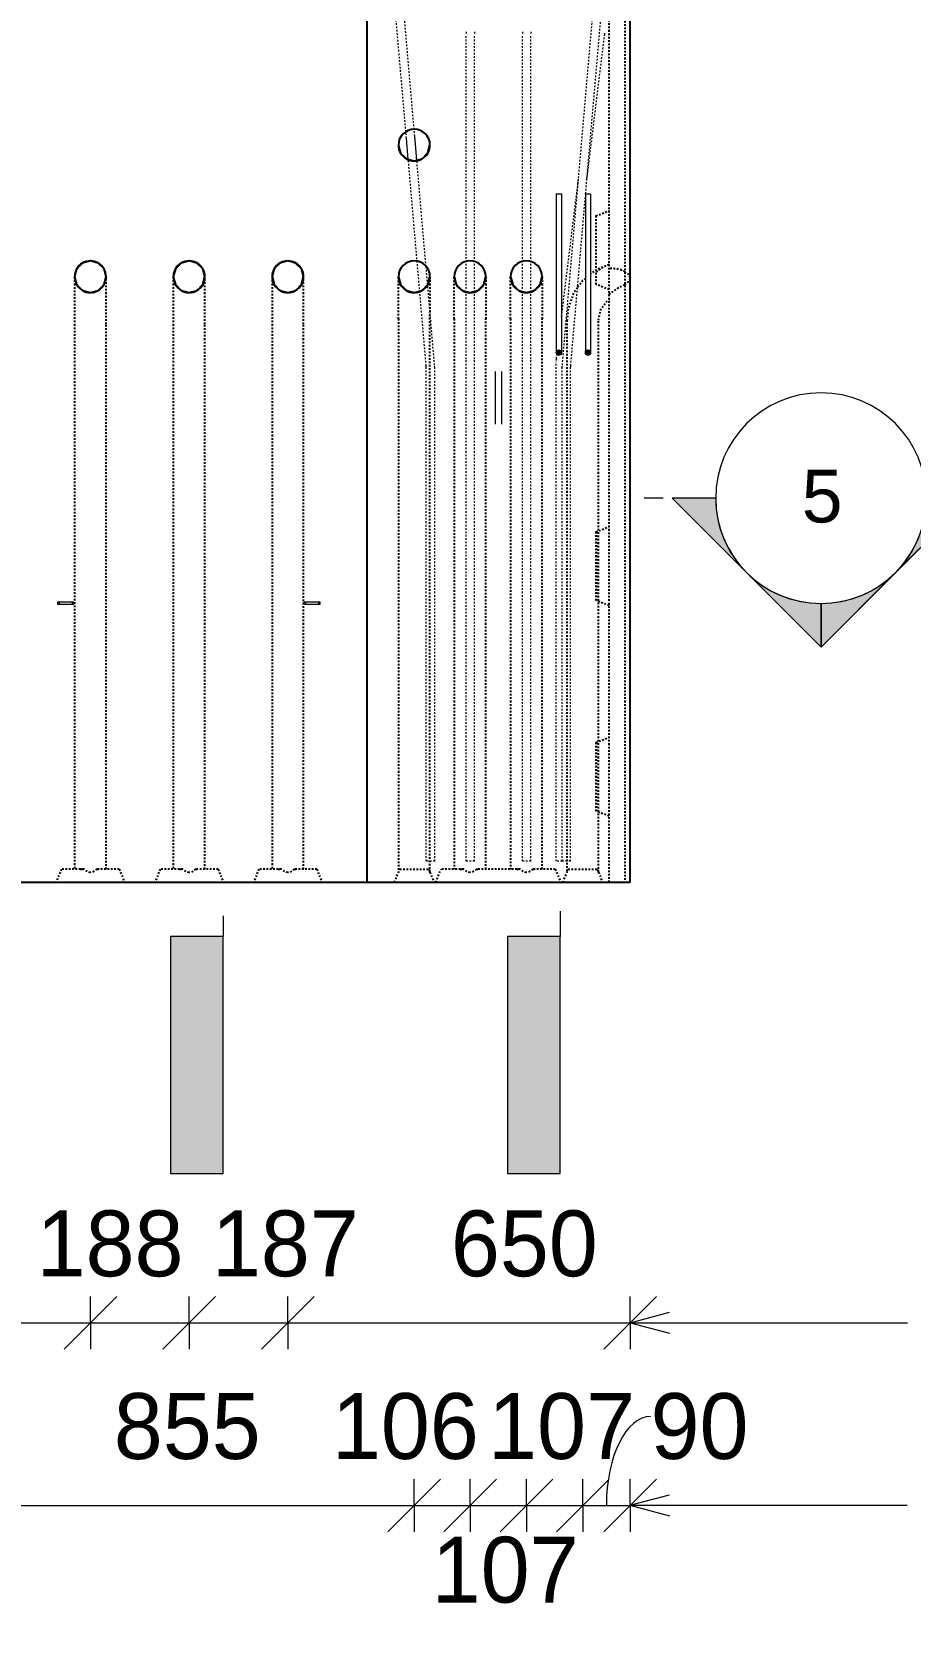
# Model space of a CAD drawing. Header units: millimetres. Extents: x -10946 to 4944, y -2802 to 10650.
# Drawn here: x -6125 to -4457, y -2802 to 220 of the extents above; entities that cross this region are included whole.
import ezdxf

# ---------------------------------------------------------------- set-up
doc = ezdxf.new("R2010")
doc.units = ezdxf.units.MM
doc.linetypes.add('Dash', pattern=[6.36, 3.18, -3.18])
for name, color, linetype, lineweight in [('A-ANNO-DIMS', 211, 'Continuous', 9), ('A-ANNO-DIMS-50', 211, 'Continuous', 9), ('A-GENM', 13, 'Continuous', 18), ('A-WALL', 113, 'Continuous', 25), ('A-WALL-HDLN', 110, 'Dash', 25), ('G-ANNO-SYMB', 111, 'Continuous', 9), ('G-ANNO-TEXT', 231, 'Continuous', 9), ('S-RBAR', 171, 'Continuous', 18)]:
    doc.layers.add(name, color=color, linetype=linetype, lineweight=lineweight)
doc.styles.add('Arial', font='arial.ttf', dxfattribs={"height": 100})
doc.styles.add('Nirmala UI Semilight', font='NirmalaS.ttf', dxfattribs={"height": 125})
doc.dimstyles.new('Arrow_Filled_-_2_5_NI_UI', dxfattribs={"dimscale": 304.8, "dimtxt": 130.920493, "dimasz": 0.328084, "dimexe": 0.164042, "dimexo": 0.0625, "dimgap": 0.164042, "dimtad": 1, "dimdec": 0, "dimzin": 0, "dimdsep": 46, "dimtxsty": 'Nirmala UI Semilight', "dimblk1": 'OBLIQUE', "dimblk2": 'OBLIQUE', "dimsah": 1, "dimcen": 0.09, "dimazin": 0, "dimtfac": 1, "dimtdec": 4, "dimtix": 1, "dimtmove": 0, "dimatfit": 3, "dimfxl": 0.164042, "dimfxlon": 1, "dimtvp": 1, "dimtolj": 1, "dimtzin": 0, "dimarcsym": 2})
doc.dimstyles.new('Arrow_Filled_-_2_5_NI_UI_1', dxfattribs={"dimscale": 304.8, "dimtxt": 130.920493, "dimasz": 0.328084, "dimexe": 0.164042, "dimexo": 0.0625, "dimgap": 0.164042, "dimtad": 1, "dimdec": 0, "dimzin": 0, "dimdsep": 46, "dimtxsty": 'Nirmala UI Semilight', "dimblk1": 'OBLIQUE', "dimblk2": 'OBLIQUE', "dimsah": 1, "dimcen": 0.09, "dimazin": 0, "dimtfac": 1, "dimtdec": 4, "dimtix": 1, "dimtmove": 2, "dimatfit": 3, "dimfxl": 0.164042, "dimfxlon": 1, "dimtvp": 1, "dimtolj": 1, "dimtzin": 0, "dimarcsym": 2})
doc.dimstyles.new('Arrow_Filled_-_2_5_NI_UI_2', dxfattribs={"dimscale": 304.8, "dimtxt": 130.920493, "dimasz": 0.328084, "dimexe": 0.164042, "dimexo": 0.0625, "dimgap": 0.164042, "dimtad": 1, "dimdec": 0, "dimzin": 0, "dimdsep": 46, "dimtxsty": 'Nirmala UI Semilight', "dimblk1": 'OBLIQUE', "dimblk2": 'OBLIQUE', "dimsah": 1, "dimcen": 0.09, "dimazin": 0, "dimtfac": 1, "dimtdec": 4, "dimtix": 1, "dimtmove": 1, "dimatfit": 3, "dimfxl": 0.164042, "dimfxlon": 1, "dimtvp": 1, "dimtolj": 1, "dimtzin": 0, "dimarcsym": 2})

# ---------------------------------------------------------------- blocks, each defined once
blk = doc.blocks.new('RR spread anchor face based - RR-SA-0_7-110-2888042-Elevation Front')
at = {"layer": 'A-GENM'}
for p, q in [((-6075.8, -862.5), (-6073.3, -862.5)), ((-6075.8, -867.5), (-6075.8, -862.5)), ((-6073.3, -867.5), (-6075.8, -867.5)), ((-6073.3, -862.5), (-6048.3, -862.5)), ((-6073.3, -862.5), (-6073.3, -867.5)), ((-6048.3, -867.5), (-6073.3, -867.5)), ((-6048.3, -862.5), (-6045.8, -862.5)), ((-6048.3, -862.5), (-6048.3, -867.5)), ((-6045.8, -867.5), (-6048.3, -867.5)), ((-6045.8, -862.5), (-6045.8, -867.5))]:
    blk.add_line(p, q, dxfattribs=at)
blk = doc.blocks.new('12_7Ø_ Lifting Insert_COLUMN - 12_9Ø Lifting insert-V2-Elevation Front')
at = {"layer": 'A-GENM', "flags": 128}
for points in [[(-5245.2, 2547), (-5245.2, 2542.9), (-5245.2, 2531.4), (-5245.2, 2514.2), (-5245.2, 2494.2), (-5245.2, 2474.7), (-5245.2, 2458.8), (-5245.2, 2449.2), (-5245.2, 2447)], [(-5232.5, 2447), (-5232.5, 2451.1), (-5232.5, 2462.6), (-5232.5, 2479.8), (-5232.5, 2499.8), (-5232.5, 2519.3), (-5232.5, 2535.2), (-5232.5, 2544.8), (-5232.5, 2547)]]:
    blk.add_lwpolyline(points, dxfattribs=at)
blk = doc.blocks.new('Detail View - M_Section Tail - Filled Horizontal-14034-Elevation Front')
at = {"layer": 'G-ANNO-SYMB'}
blk.add_hatch(color=256, dxfattribs=at).paths.add_polyline_path([(-6571, 3634.6), (-6571, 3734.6), (-7021, 3734.6), (-7021, 3634.6)])
for p, q in [((-7021, 3634.6), (-7021, 3734.6)), ((-7021, 3734.6), (-6571, 3734.6)), ((-6571, 3734.6), (-6571, 3634.6)), ((-6571, 3634.6), (-7021, 3634.6))]:
    blk.add_line(p, q, dxfattribs=at)
blk = doc.blocks.new('DIMBLOCK80-Elevation Front')
at = {"layer": 'A-ANNO-DIMS-50'}
for p, q in [((-6463.8, -2231.3), (-6413.8, -2181.3)), ((-6463.8, -2231.3), (-6463.8, -2181.3)), ((-6013.8, -2231.3), (-5963.8, -2181.3)), ((-6013.8, -2231.3), (-6013.8, -2181.3)), ((-6463.8, -2231.3), (-6513.8, -2281.3)), ((-6463.8, -2231.3), (-6013.8, -2231.3)), ((-6463.8, -2231.3), (-6463.8, -2281.3)), ((-6013.8, -2231.3), (-6063.8, -2281.3)), ((-6013.8, -2231.3), (-6013.8, -2281.3))]:
    blk.add_line(p, q, dxfattribs=at)
at = {"layer": 'A-ANNO-DIMS-50', "color": 0, "insert": (-6494.3, -2018.2), "char_height": 125, "width": 345.63, "attachment_point": 1, "line_spacing_factor": 1.142579, "style": 'Nirmala UI Semilight'}
blk.add_mtext('450', dxfattribs=at)
blk = doc.blocks.new('_Oblique')
at = {"color": 0, "linetype": 'ByBlock', "lineweight": -2}
blk.add_line((-0.5, -0.5), (0.5, 0.5), dxfattribs=at)
blk = doc.blocks.new('DIMBLOCK81-Elevation Front')
at = {"layer": 'A-ANNO-DIMS-50'}
for p, q in [((-6013.8, -2231.3), (-5963.8, -2181.3)), ((-6013.8, -2231.3), (-6013.8, -2181.3)), ((-5826.2, -2231.3), (-5776.2, -2181.3)), ((-5826.2, -2231.3), (-5826.2, -2181.3)), ((-6013.8, -2231.3), (-6063.8, -2281.3)), ((-6013.8, -2231.3), (-5826.2, -2231.3)), ((-6013.8, -2231.3), (-6013.8, -2281.3)), ((-5826.2, -2231.3), (-5876.2, -2281.3)), ((-5826.2, -2231.3), (-5826.2, -2281.3))]:
    blk.add_line(p, q, dxfattribs=at)
at = {"layer": 'A-ANNO-DIMS-50', "color": 0, "insert": (-6115.8, -2018.2), "char_height": 125, "width": 308.496, "attachment_point": 1, "line_spacing_factor": 1.142579, "style": 'Nirmala UI Semilight'}
blk.add_mtext('188', dxfattribs=at)
blk = doc.blocks.new('DIMBLOCK82-Elevation Front')
at = {"layer": 'A-ANNO-DIMS-50'}
for p, q in [((-5826.2, -2231.3), (-5776.2, -2181.3)), ((-5826.2, -2231.3), (-5826.2, -2181.3)), ((-5638.8, -2231.3), (-5588.8, -2181.3)), ((-5638.8, -2231.3), (-5638.8, -2181.3)), ((-5826.2, -2231.3), (-5876.2, -2281.3)), ((-5826.2, -2231.3), (-5638.8, -2231.3)), ((-5826.2, -2231.3), (-5826.2, -2281.3)), ((-5638.8, -2231.3), (-5688.8, -2281.3)), ((-5638.8, -2231.3), (-5638.8, -2281.3))]:
    blk.add_line(p, q, dxfattribs=at)
at = {"layer": 'A-ANNO-DIMS-50', "color": 0, "insert": (-5783, -2018.2), "char_height": 125, "width": 302.783, "attachment_point": 1, "line_spacing_factor": 1.142579, "style": 'Nirmala UI Semilight'}
blk.add_mtext('187', dxfattribs=at)
blk = doc.blocks.new('DIMBLOCK83-Elevation Front')
at = {"layer": 'A-ANNO-DIMS-50'}
for p, q in [((-5638.8, -2231.3), (-5588.8, -2181.3)), ((-5638.8, -2231.3), (-5638.8, -2181.3)), ((-4988.8, -2231.3), (-4938.8, -2181.3)), ((-4988.8, -2231.3), (-4988.8, -2181.3)), ((-5638.8, -2231.3), (-5688.8, -2281.3)), ((-5638.8, -2231.3), (-4988.8, -2231.3)), ((-5638.8, -2231.3), (-5638.8, -2281.3)), ((-4988.8, -2231.3), (-5038.8, -2281.3)), ((-4988.8, -2231.3), (-4988.8, -2281.3))]:
    blk.add_line(p, q, dxfattribs=at)
at = {"layer": 'A-ANNO-DIMS-50', "color": 0, "insert": (-5329.1, -2018.2), "char_height": 125, "width": 342.774, "attachment_point": 1, "line_spacing_factor": 1.142579, "style": 'Nirmala UI Semilight'}
blk.add_mtext('650', dxfattribs=at)
blk = doc.blocks.new('DIMBLOCK86-Elevation Front')
at = {"layer": 'A-ANNO-DIMS-50'}
for p, q in [((-6253.9, -2578.2), (-6203.9, -2528.2)), ((-6253.9, -2578.2), (-6253.9, -2528.2)), ((-5398.8, -2578.2), (-5348.8, -2528.2)), ((-5398.8, -2578.2), (-5398.8, -2528.2)), ((-6253.9, -2578.2), (-6303.9, -2628.2)), ((-6253.9, -2578.2), (-5398.8, -2578.2)), ((-6253.9, -2578.2), (-6253.9, -2628.2)), ((-5398.8, -2578.2), (-5448.8, -2628.2)), ((-5398.8, -2578.2), (-5398.8, -2628.2))]:
    blk.add_line(p, q, dxfattribs=at)
at = {"layer": 'A-ANNO-DIMS-50', "color": 0, "insert": (-5969.2, -2365.1), "char_height": 125, "width": 342.774, "attachment_point": 1, "line_spacing_factor": 1.142579, "style": 'Nirmala UI Semilight'}
blk.add_mtext('855', dxfattribs=at)
blk = doc.blocks.new('DIMBLOCK87-Elevation Front')
at = {"layer": 'A-ANNO-DIMS-50'}
for p, q in [((-5398.8, -2578.2), (-5348.8, -2528.2)), ((-5398.8, -2578.2), (-5398.8, -2528.2)), ((-5292.8, -2578.2), (-5242.8, -2528.2)), ((-5292.8, -2578.2), (-5292.8, -2528.2)), ((-5398.8, -2578.2), (-5448.8, -2628.2)), ((-5398.8, -2578.2), (-5292.8, -2578.2)), ((-5398.8, -2578.2), (-5398.8, -2628.2)), ((-5292.8, -2578.2), (-5342.8, -2628.2)), ((-5292.8, -2578.2), (-5292.8, -2628.2))]:
    blk.add_line(p, q, dxfattribs=at)
at = {"layer": 'A-ANNO-DIMS-50', "color": 0, "insert": (-5555.1, -2365.1), "char_height": 125, "width": 308.496, "attachment_point": 1, "line_spacing_factor": 1.142579, "style": 'Nirmala UI Semilight'}
blk.add_mtext('106', dxfattribs=at)
blk = doc.blocks.new('DIMBLOCK88-Elevation Front')
at = {"layer": 'A-ANNO-DIMS-50'}
for p, q in [((-5292.8, -2578.2), (-5242.8, -2528.2)), ((-5292.8, -2578.2), (-5292.8, -2528.2)), ((-5185.8, -2578.2), (-5135.8, -2528.2)), ((-5185.8, -2578.2), (-5185.8, -2528.2)), ((-5292.8, -2578.2), (-5342.8, -2628.2)), ((-5292.8, -2578.2), (-5185.8, -2578.2)), ((-5292.8, -2578.2), (-5292.8, -2628.2)), ((-5185.8, -2578.2), (-5235.8, -2628.2)), ((-5185.8, -2578.2), (-5185.8, -2628.2))]:
    blk.add_line(p, q, dxfattribs=at)
at = {"layer": 'A-ANNO-DIMS-50', "color": 0, "insert": (-5365.5, -2637.9), "char_height": 125, "width": 302.783, "attachment_point": 1, "line_spacing_factor": 1.142579, "style": 'Nirmala UI Semilight'}
blk.add_mtext('107', dxfattribs=at)
blk = doc.blocks.new('DIMBLOCK89-Elevation Front')
at = {"layer": 'A-ANNO-DIMS-50'}
for p, q in [((-5185.8, -2578.2), (-5135.8, -2528.2)), ((-5185.8, -2578.2), (-5185.8, -2528.2)), ((-5078.8, -2578.2), (-5028.8, -2528.2)), ((-5078.8, -2578.2), (-5078.8, -2528.2)), ((-5185.8, -2578.2), (-5235.8, -2628.2)), ((-5185.8, -2578.2), (-5078.8, -2578.2)), ((-5185.8, -2578.2), (-5185.8, -2628.2)), ((-5078.8, -2578.2), (-5128.8, -2628.2)), ((-5078.8, -2578.2), (-5078.8, -2628.2))]:
    blk.add_line(p, q, dxfattribs=at)
at = {"layer": 'A-ANNO-DIMS-50', "color": 0, "insert": (-5258.5, -2365.1), "char_height": 125, "width": 302.783, "attachment_point": 1, "line_spacing_factor": 1.142579, "style": 'Nirmala UI Semilight'}
blk.add_mtext('107', dxfattribs=at)
blk = doc.blocks.new('DIMBLOCK90-Elevation Front')
at = {"layer": 'A-ANNO-DIMS-50'}
for p, q in [((-5078.8, -2578.2), (-5028.8, -2528.2)), ((-5078.8, -2578.2), (-5078.8, -2528.2)), ((-4988.8, -2578.2), (-4938.8, -2528.2)), ((-4988.8, -2578.2), (-4988.8, -2528.2)), ((-5078.8, -2578.2), (-5128.8, -2628.2)), ((-5078.8, -2578.2), (-4988.8, -2578.2)), ((-5078.8, -2578.2), (-5078.8, -2628.2)), ((-4988.8, -2578.2), (-5038.8, -2628.2)), ((-4988.8, -2578.2), (-4988.8, -2628.2))]:
    blk.add_line(p, q, dxfattribs=at)
blk.add_ellipse((-4949.9, -2578.2), major_axis=(0, 169), ratio=0.496605, start_param=0, end_param=1.570796, dxfattribs=at)
at = {"layer": 'A-ANNO-DIMS-50', "color": 0, "insert": (-4949.9, -2365.1), "char_height": 125, "width": 228.516, "attachment_point": 1, "line_spacing_factor": 1.142579, "style": 'Nirmala UI Semilight'}
blk.add_mtext('90', dxfattribs=at)
blk = doc.blocks.new('Detail View - M_Section Head - Filled SHOP DWG-1002450-Elevation Front')
at = {"layer": 'G-ANNO-SYMB'}
h = blk.add_hatch(color=256, dxfattribs=at)
edge = h.paths.add_edge_path()
edge.add_line((-4909.1, 3734.6), (-4826.3, 3734.6))
edge.add_arc((-4626.3, 3734.6), 200, 180, 225)
edge.add_line((-4767.7, 3593.2), (-4909.1, 3734.6))
h = blk.add_hatch(color=256, dxfattribs=at)
edge = h.paths.add_edge_path()
edge.add_line((-4343.4, 3734.6), (-4484.9, 3593.2))
edge.add_arc((-4626.3, 3734.6), 200, 315, 360)
edge.add_line((-4426.3, 3734.6), (-4343.4, 3734.6))
h = blk.add_hatch(color=256, dxfattribs=at)
edge = h.paths.add_edge_path()
edge.add_line((-4626.3, 3451.8), (-4767.7, 3593.2))
edge.add_arc((-4626.3, 3734.6), 200, 225, 270)
edge.add_line((-4626.3, 3534.6), (-4626.3, 3451.8))
h = blk.add_hatch(color=256, dxfattribs=at)
edge = h.paths.add_edge_path()
edge.add_line((-4626.3, 3451.8), (-4626.3, 3534.6))
edge.add_arc((-4626.3, 3734.6), 200, 270, 315)
edge.add_line((-4484.9, 3593.2), (-4626.3, 3451.8))
for p, q in [((-4626.3, 3451.8), (-4909.1, 3734.6)), ((-4826.3, 3734.6), (-4909.1, 3734.6)), ((-4909.1, 3734.6), (-4767.7, 3593.2)), ((-4826.3, 3734.6), (-4909.1, 3734.6)), ((-4626.3, 3451.8), (-4343.4, 3734.6)), ((-4484.9, 3593.2), (-4343.4, 3734.6)), ((-4426.3, 3734.6), (-4343.4, 3734.6)), ((-4343.4, 3734.6), (-4426.3, 3734.6)), ((-4767.7, 3593.2), (-4626.3, 3451.8)), ((-4626.3, 3451.8), (-4484.9, 3593.2)), ((-4626.3, 3534.6), (-4626.3, 3451.8)), ((-4626.3, 3451.8), (-4626.3, 3534.6))]:
    blk.add_line(p, q, dxfattribs=at)
for start, end in [(360, 180), (180, 360), (180, 225), (315, 0), (225, 270), (270, 315)]:
    blk.add_arc((-4626.3, 3734.6), 200, start, end, dxfattribs=at)

msp = doc.modelspace()

# ---------------------------------------------------------------- hatches: boundary and pattern name
at = {"layer": 'S-RBAR'}
h = msp.add_hatch(color=256, dxfattribs=at)
edge = h.paths.add_edge_path()
edge.add_arc((-5124, -388.8), 5, 0, 360)
for points in [[(-5124, -393.8), (-5119, -388.8), (-5124, -383.8), (-5129, -388.8)], [(-5068.8, -393.8), (-5063.8, -388.8), (-5068.8, -383.8), (-5073.8, -388.8)]]:
    msp.add_hatch(color=256, dxfattribs=at).paths.add_polyline_path(points)
h = msp.add_hatch(color=256, dxfattribs=at)
edge = h.paths.add_edge_path()
edge.add_arc((-5068.8, -388.8), 5, 0, 360)

# ---------------------------------------------------------------- linework, layer by layer
at = {"layer": 'A-WALL'}
for p, q in [((-4988.8, -1395), (-4988.8, 3660)), ((-5488.8, 3040), (-5488.8, -1395)), ((-6463.8, -1395), (-4988.8, -1395))]:
    msp.add_line(p, q, dxfattribs=at)
at = {"layer": 'A-WALL', "flags": 128}
for points in [[(-5428.8, 5), (-5424.8, -10), (-5413.7, -21), (-5398.8, -25)], [(-5398.8, -25), (-5383.8, -21), (-5372.8, -9.9), (-5368.8, 5)], [(-6013.8, -215), (-6028.8, -219), (-6039.8, -230.1), (-6043.8, -245)], [(-5983.8, -245), (-5987.8, -230), (-5998.9, -219), (-6013.8, -215)], [(-5826.2, -215), (-5841.3, -219), (-5852.3, -230.1), (-5856.2, -245)], [(-5796.2, -245), (-5800.3, -230), (-5811.3, -219), (-5826.2, -215)], [(-5638.8, -215), (-5653.8, -219), (-5664.8, -230.1), (-5668.8, -245)], [(-5608.8, -245), (-5612.8, -230), (-5623.9, -219), (-5638.8, -215)], [(-6043.8, -245), (-6039.8, -260), (-6028.7, -271), (-6013.8, -275)], [(-6013.8, -275), (-5998.8, -271), (-5987.8, -259.9), (-5983.8, -245)], [(-5983.8, -250.1), (-5983.8, -245.1), (-5983.8, -245)], [(-5856.2, -245), (-5852.2, -260), (-5841.2, -271), (-5826.2, -275)], [(-5826.2, -275), (-5811.2, -271), (-5800.2, -259.9), (-5796.2, -245)], [(-5796.2, -250.1), (-5796.2, -245.1), (-5796.2, -245)], [(-5668.8, -245), (-5664.8, -260), (-5653.7, -271), (-5638.8, -275)], [(-5638.8, -275), (-5623.8, -271), (-5612.8, -259.9), (-5608.8, -245)], [(-5608.8, -250.1), (-5608.8, -245.1), (-5608.8, -245)], [(-5428.8, -245), (-5424.8, -260), (-5413.7, -271), (-5398.8, -275)], [(-5398.8, -275), (-5383.8, -271), (-5372.8, -259.9), (-5368.8, -245)], [(-5322.8, -245), (-5318.8, -260), (-5307.7, -271), (-5292.8, -275)], [(-5292.8, -275), (-5277.8, -271), (-5266.8, -259.9), (-5262.8, -245)], [(-5215.8, -245), (-5211.8, -260), (-5200.7, -271), (-5185.8, -275)], [(-5185.8, -275), (-5170.8, -271), (-5159.8, -259.9), (-5155.8, -245)]]:
    msp.add_lwpolyline(points, dxfattribs=at)
at = {"layer": 'A-WALL'}
for centre, start, end in [((-5398.8, 5), 90, 180), ((-5398.8, 5), 0, 90), ((-5398.8, 5), 180.31, 209.839), ((-5398.8, 5), 330.6054, 359.6881), ((-5398.8, 5), 210.7762, 239.6611), ((-5398.8, 5), 241.0148, 269.2703), ((-5398.8, 5), 270.7186, 299.4263), ((-5398.8, 5), 300.7746, 329.6627), ((-6013.8, -245), 150.6728, 179.6194), ((-6013.8, -245), 120.8303, 149.6053), ((-6013.8, -245), 90.7225, 119.4223), ((-6013.8, -245), 61.0187, 89.2664), ((-6013.8, -245), 30.8311, 59.6045), ((-6013.8, -245), 0.3778, 29.7706), ((-5826.2, -245), 150.6728, 179.6194), ((-5826.2, -245), 120.8303, 149.6053), ((-5826.2, -245), 90.7225, 119.4223), ((-5826.2, -245), 61.0187, 89.2664), ((-5826.2, -245), 30.8311, 59.6045), ((-5826.2, -245), 0.3778, 29.7706), ((-5638.8, -245), 150.6728, 179.6194), ((-5638.8, -245), 120.8303, 149.6053), ((-5638.8, -245), 90.7225, 119.4223), ((-5638.8, -245), 61.0187, 89.2664), ((-5638.8, -245), 30.8311, 59.6045), ((-5638.8, -245), 0.3778, 29.7706), ((-5398.8, -245), 90, 180), ((-5398.8, -245), 0, 90), ((-5292.8, -245), 90, 180), ((-5292.8, -245), 0, 90), ((-5185.8, -245), 90, 180), ((-5185.8, -245), 0, 90), ((-6013.8, -245), 180.4246, 209.7233), ((-6013.8, -245), 210.813, 239.6231), ((-6013.8, -245), 241.0171, 269.268), ((-6013.8, -245), 270.7209, 299.4239), ((-6013.8, -245), 300.812, 329.6241), ((-6013.8, -245), 330.719, 359.5722), ((-5826.2, -245), 180.4246, 209.7233), ((-5826.2, -245), 210.813, 239.6231), ((-5826.2, -245), 241.0171, 269.268), ((-5826.2, -245), 270.7209, 299.4239), ((-5826.2, -245), 300.812, 329.6241), ((-5826.2, -245), 330.719, 359.5722), ((-5638.8, -245), 180.4246, 209.7233), ((-5638.8, -245), 210.813, 239.6231), ((-5638.8, -245), 241.0171, 269.268), ((-5638.8, -245), 270.7209, 299.4239), ((-5638.8, -245), 300.812, 329.6241), ((-5638.8, -245), 330.719, 359.5722), ((-5398.8, -245), 180.4445, 209.7032), ((-5398.8, -245), 210.8168, 239.6192), ((-5398.8, -245), 241.0173, 269.2678), ((-5398.8, -245), 270.7211, 299.4237), ((-5398.8, -245), 300.8159, 329.6202), ((-5398.8, -245), 330.7388, 359.552), ((-5292.8, -245), 180.4445, 209.7032), ((-5292.8, -245), 210.8168, 239.6192), ((-5292.8, -245), 241.0173, 269.2678), ((-5292.8, -245), 270.7211, 299.4237), ((-5292.8, -245), 300.8159, 329.6202), ((-5292.8, -245), 330.7388, 359.552), ((-5185.8, -245), 180.4445, 209.7032), ((-5185.8, -245), 210.8168, 239.6192), ((-5185.8, -245), 241.0173, 269.2678), ((-5185.8, -245), 270.7211, 299.4237), ((-5185.8, -245), 300.8159, 329.6202), ((-5185.8, -245), 330.7388, 359.552)]:
    msp.add_arc(centre, 30, start, end, dxfattribs=at)
at = {"layer": 'A-WALL-HDLN'}
for p, q in [((-4998.8, 3650), (-4998.8, -1395)), ((-5028.8, -1395), (-5028.8, 3040)), ((-5053.6, -129.5), (-5028.8, -119.6)), ((-5053.6, -129.5), (-5053.6, -259.5)), ((-5028.8, -269.4), (-5053.6, -259.5)), ((-5428.8, -325), (-5428.8, -1376.4)), ((-5368.8, -1375.8), (-5368.8, -312.8)), ((-5322.8, -325), (-5322.8, -1370)), ((-5262.8, -1370), (-5262.8, -325)), ((-5215.8, -325), (-5215.8, -1370)), ((-5155.8, -1370), (-5155.8, -325)), ((-5108.8, -327.5), (-5108.8, -1376.4)), ((-5048.8, -1375.8), (-5048.8, -327.5)), ((-6043.8, -335), (-6043.8, -1370)), ((-5983.8, -1370), (-5983.8, -335)), ((-5856.2, -335), (-5856.2, -1370)), ((-5796.2, -1370), (-5796.2, -335)), ((-5668.8, -335), (-5668.8, -1370)), ((-5608.8, -1370), (-5608.8, -335)), ((-5053.6, -729.5), (-5028.8, -719.6)), ((-5053.6, -729.5), (-5053.6, -859.5)), ((-5052.6, -859.9), (-5052.6, -729.1)), ((-5028.8, -869.4), (-5053.6, -859.5)), ((-5053.6, -1129.5), (-5028.8, -1119.6)), ((-5053.6, -1129.5), (-5053.6, -1259.5)), ((-5052.6, -1259.9), (-5052.6, -1129.1)), ((-5028.8, -1269.4), (-5053.6, -1259.5)), ((-6068.8, -1370), (-6078.8, -1395)), ((-6025.8, -1370), (-6068.8, -1370)), ((-6032.4, -1370), (-6025.8, -1370)), ((-6001.8, -1370), (-5995.2, -1370)), ((-5958.8, -1370), (-6001.8, -1370)), ((-5958.8, -1370), (-5948.8, -1395)), ((-5881.2, -1370), (-5891.2, -1395)), ((-5838.2, -1370), (-5881.2, -1370)), ((-5844.8, -1370), (-5838.2, -1370)), ((-5814.3, -1370), (-5807.6, -1370)), ((-5771.2, -1370), (-5814.3, -1370)), ((-5771.2, -1370), (-5761.2, -1395)), ((-5693.8, -1370), (-5703.8, -1395)), ((-5650.8, -1370), (-5693.8, -1370)), ((-5657.4, -1370), (-5650.8, -1370)), ((-5626.8, -1370), (-5620.2, -1370)), ((-5583.8, -1370), (-5626.8, -1370)), ((-5583.8, -1370), (-5573.8, -1395)), ((-5436.2, -1395), (-5426.2, -1370)), ((-5426.2, -1370), (-5371.2, -1370)), ((-5371.2, -1370), (-5361.2, -1395)), ((-5357.8, -1395), (-5347.8, -1370)), ((-5304.8, -1370), (-5347.8, -1370)), ((-5311.4, -1370), (-5304.8, -1370)), ((-5280.8, -1370), (-5274.2, -1370)), ((-5197.8, -1370), (-5280.8, -1370)), ((-5204.4, -1370), (-5197.8, -1370)), ((-5173.8, -1370), (-5167.2, -1370)), ((-5130.8, -1370), (-5173.8, -1370)), ((-5130.8, -1370), (-5120.8, -1395)), ((-5116.2, -1395), (-5106.2, -1370)), ((-5106.2, -1370), (-5051.2, -1370)), ((-5051.2, -1370), (-5041.2, -1395))]:
    msp.add_line(p, q, dxfattribs=at)
at = {"layer": 'A-WALL-HDLN', "flags": 128}
for points in [[(-5028.8, -221.7), (-5056.3, -233.7), (-5063.8, -239.9)], [(-4988.8, -247.2), (-4989.2, -245), (-4990.4, -242.6), (-4992.4, -240.2), (-4995.2, -237.8), (-4998.8, -235.5)], [(-6043.8, -245.4), (-6043.8, -249.1), (-6043.8, -261), (-6043.8, -279.7), (-6043.8, -303.4), (-6043.8, -330), (-6043.8, -335)], [(-5983.8, -335), (-5983.8, -308.1), (-5983.8, -283.7), (-5983.8, -264), (-5983.8, -250.7), (-5983.8, -250.1)], [(-5856.2, -245.4), (-5856.2, -249.1), (-5856.2, -261), (-5856.2, -279.7), (-5856.2, -303.4), (-5856.2, -330), (-5856.2, -335)], [(-5796.2, -335), (-5796.2, -308.1), (-5796.2, -283.7), (-5796.2, -264), (-5796.2, -250.7), (-5796.2, -250.1)], [(-5668.8, -245.4), (-5668.8, -249.1), (-5668.8, -261), (-5668.8, -279.7), (-5668.8, -303.4), (-5668.8, -330), (-5668.8, -335)], [(-5608.8, -335), (-5608.8, -308.1), (-5608.8, -283.7), (-5608.8, -264), (-5608.8, -250.7), (-5608.8, -250.1)], [(-5428.8, -325), (-5428.8, -299.7), (-5428.8, -277), (-5428.8, -259.3), (-5428.8, -248.2), (-5428.8, -245.4)], [(-5368.8, -245.4), (-5368.8, -249.1), (-5368.8, -261), (-5368.8, -279.4), (-5368.8, -302.5), (-5368.8, -311.7)], [(-5322.8, -325), (-5322.8, -299.7), (-5322.8, -277), (-5322.8, -259.3), (-5322.8, -248.2), (-5322.8, -245.4)], [(-5262.8, -245.4), (-5262.8, -249.1), (-5262.8, -261), (-5262.8, -279.4), (-5262.8, -302.5), (-5262.8, -325)], [(-5215.8, -325), (-5215.8, -299.7), (-5215.8, -277), (-5215.8, -259.3), (-5215.8, -248.2), (-5215.8, -245.4)], [(-5155.8, -245.4), (-5155.8, -249.1), (-5155.8, -261), (-5155.8, -279.4), (-5155.8, -302.5), (-5155.8, -325)], [(-5088.8, -266), (-5096.8, -277.5), (-5106.7, -305.9), (-5108.8, -327.5)], [(-5073.8, -248.1), (-5079.6, -252.8), (-5088.7, -265.9)], [(-4998.8, -259.5), (-4995.2, -257.2), (-4992.4, -254.8), (-4990.4, -252.4), (-4989.2, -250), (-4988.8, -247.8)], [(-5048.8, -327.5), (-5044.7, -307.7), (-5033.2, -291.2), (-5028.8, -287.5)], [(-6013.8, -1376.3), (-6016.9, -1375.9), (-6019.9, -1374.7), (-6022.9, -1372.7), (-6025.8, -1370)], [(-6001.8, -1370), (-6004.7, -1372.7), (-6007.7, -1374.7), (-6010.7, -1375.9), (-6013.8, -1376.3)], [(-5826.2, -1376.3), (-5829.3, -1375.9), (-5832.4, -1374.7), (-5835.3, -1372.7), (-5838.2, -1370)], [(-5814.3, -1370), (-5817.1, -1372.7), (-5820.1, -1374.7), (-5823.2, -1375.9), (-5826.2, -1376.3)], [(-5638.8, -1376.3), (-5641.9, -1375.9), (-5644.9, -1374.7), (-5647.9, -1372.7), (-5650.8, -1370)], [(-5626.8, -1370), (-5629.7, -1372.7), (-5632.7, -1374.7), (-5635.7, -1375.9), (-5638.8, -1376.3)], [(-5292.8, -1376.3), (-5295.9, -1375.9), (-5298.9, -1374.7), (-5301.9, -1372.7), (-5304.8, -1370)], [(-5280.8, -1370), (-5283.7, -1372.7), (-5286.7, -1374.7), (-5289.7, -1375.9), (-5292.8, -1376.3)], [(-5185.8, -1376.3), (-5188.9, -1375.9), (-5191.9, -1374.7), (-5194.9, -1372.7), (-5197.8, -1370)], [(-5173.8, -1370), (-5176.7, -1372.7), (-5179.7, -1374.7), (-5182.7, -1375.9), (-5185.8, -1376.3)]]:
    msp.add_lwpolyline(points, dxfattribs=at)
at = {"layer": 'A-WALL-HDLN'}
for points in [[(-5028.8, -222.1), (-5033.4, -223.8), (-5042, -227.8), (-5049.9, -233.5), (-5053.6, -236.8)], [(-5028.8, -278.3), (-5024.2, -274.6), (-5014.5, -267.7), (-5004.2, -262), (-4998.8, -259.5)]]:
    msp.add_open_spline(points, degree=3, dxfattribs=at)
msp.add_open_spline([(-4998.8, -235.5), (-5001.9, -233.8), (-5006.7, -231.9), (-5013.4, -230.3), (-5020.2, -229.4), (-5025.3, -229.4), (-5028.8, -229.6)], degree=3, knots=[-1, -1, -1, -1, -0.666667, -0.5, -0.333333, 0, 0, 0, 0], dxfattribs=at)
at = {"layer": 'G-ANNO-SYMB'}
for p, q in [((-4926.3, -665.4), (-4962, -665.4)), ((-5121.4, -1449.8), (-5121.4, -1498.2)), ((-5761.4, -1458.9), (-5761.4, -1498.2))]:
    msp.add_line(p, q, dxfattribs=at)
at = {"layer": 'G-ANNO-TEXT', "color": 7}
for p, q in [((-4988.9, -2231.3), (-4913.9, -2211.2)), ((-4988.9, -2231.3), (-4913.9, -2251.4)), ((-4988.9, -2231.3), (-4462.2, -2231.3)), ((-4989.1, -2578.1), (-4914.1, -2558)), ((-4989.1, -2578.1), (-4914.1, -2598.2)), ((-4989.1, -2578.1), (-4462.5, -2578.1))]:
    msp.add_line(p, q, dxfattribs=at)
at = {"layer": 'S-RBAR', "linetype": 'Dash'}
for p, q in [((-5414.6, 30.4), (-5438, 299.2)), ((-5397.8, 22), (-5422, 300.6)), ((-5117.5, -412.7), (-5055.6, 300.6)), ((-5073.3, -87.8), (-5039.7, 299.2)), ((-5300.2, 220.1), (-5300.2, 215.3)), ((-5300.2, -401.8), (-5300.2, 215.3)), ((-5284.2, 220.1), (-5284.2, 215.3)), ((-5284.2, -401.8), (-5284.2, 215.3)), ((-5193.4, 220.1), (-5193.4, 215.3)), ((-5193.4, -401.8), (-5193.4, 215.3)), ((-5177.4, 220.1), (-5177.4, 215.3)), ((-5177.4, -401.8), (-5177.4, 215.3)), ((-5070.7, -58.7), (-5037.2, 214.3)), ((-5413.6, 18.5), (-5414.6, 30.3)), ((-5376, -414.1), (-5410, -22.6)), ((-5376.4, -225.3), (-5393.8, -24.4)), ((-5119, -320.8), (-5086.9, -59.8)), ((-5101.6, -414.1), (-5073.8, -94.1)), ((-5373.3, -260.4), (-5376.3, -225.5)), ((-5360.1, -412.7), (-5373.3, -260.7)), ((-5128.8, -400.9), (-5127.7, -391.7)), ((-5375.8, -418.2), (-5376, -414.1)), ((-5375.8, -1355), (-5375.8, -418.2)), ((-5359.8, -418.2), (-5360.1, -412.7)), ((-5359.8, -1355), (-5359.8, -418.2)), ((-5300.2, -406.7), (-5300.2, -401.8)), ((-5300.2, -1355), (-5300.2, -406.7)), ((-5284.2, -406.7), (-5284.2, -401.8)), ((-5284.2, -1355), (-5284.2, -406.7)), ((-5193.4, -406.7), (-5193.4, -401.8)), ((-5193.4, -1355), (-5193.4, -406.7)), ((-5177.4, -406.7), (-5177.4, -401.8)), ((-5177.4, -1355), (-5177.4, -406.7)), ((-5129.2, -1355), (-5129.2, -406.7)), ((-5117.8, -418.2), (-5117.5, -412.7)), ((-5117.8, -1355), (-5117.8, -418.2)), ((-5101.8, -418.2), (-5101.6, -414.1)), ((-5101.8, -1355), (-5101.8, -418.2)), ((-5359.8, -1355), (-5375.8, -1355)), ((-5284.2, -1355), (-5300.2, -1355)), ((-5177.4, -1355), (-5193.4, -1355)), ((-5117.8, -1355), (-5129.2, -1355)), ((-5101.8, -1355), (-5117.8, -1355))]:
    msp.add_line(p, q, dxfattribs=at)
at = {"layer": 'S-RBAR'}
for p, q in [((-5410, -22.5), (-5413.6, 18.4)), ((-5393.8, -24.3), (-5397.8, 21.9)), ((-5129, -87.8), (-5129, -353.8)), ((-5129, -87.8), (-5119, -87.8)), ((-5119, -87.8), (-5119, -353.8)), ((-5073.8, -87.8), (-5073.8, -353.8)), ((-5073.8, -87.8), (-5063.8, -87.8)), ((-5063.8, -87.8), (-5063.8, -353.8)), ((-5129, -353.8), (-5129, -388.8)), ((-5119, -353.8), (-5119, -388.8)), ((-5073.8, -353.8), (-5073.8, -388.8)), ((-5063.8, -353.8), (-5063.8, -388.8)), ((-5124, -383.8), (-5129, -388.8)), ((-5129, -388.8), (-5124, -393.8)), ((-5119, -388.8), (-5124, -383.8)), ((-5124, -393.8), (-5119, -388.8)), ((-5068.8, -383.8), (-5073.8, -388.8)), ((-5073.8, -388.8), (-5068.8, -393.8)), ((-5063.8, -388.8), (-5068.8, -383.8)), ((-5068.8, -393.8), (-5063.8, -388.8))]:
    msp.add_line(p, q, dxfattribs=at)
for centre in [(-5124, -388.8), (-5068.8, -388.8)]:
    msp.add_circle(centre, 5, dxfattribs=at)
at = {"layer": 'S-RBAR', "linetype": 'Dash'}
for centre, start, end in [((-5084.8, 220.1), 353, 360), ((-5081.2, -406.7), 173, 180)]:
    msp.add_arc(centre, 48, start, end, dxfattribs=at)
at = {"layer": 'S-RBAR'}
for centre in [(-5124, -388.8), (-5068.8, -388.8)]:
    msp.add_arc(centre, 5, 180, 0, dxfattribs=at)

# ---------------------------------------------------------------- block references
at = {"layer": 'A-GENM'}
for name, p in [('12_7Ø_ Lifting Insert_COLUMN - 12_9Ø Lifting insert-V2-Elevation Front', (0, -2972)), ('RR spread anchor face based - RR-SA-0_7-110-2888042-Elevation Front', (0, 0)), ('RR spread anchor face based - RR-SA-0_7-110-2888042-Elevation Front', (468, 0))]:
    msp.add_blockref(name, p, dxfattribs=at)
at = {"layer": 'G-ANNO-SYMB'}
msp.add_blockref('Detail View - M_Section Head - Filled SHOP DWG-1002450-Elevation Front', (0, -4400), dxfattribs=at)
at = {"layer": 'G-ANNO-SYMB', "extrusion": (0, 0, -1), "rotation": 90.00000000000077}
for p in [(9496, 5072.8), (8856, 5072.8)]:
    msp.add_blockref('Detail View - M_Section Tail - Filled Horizontal-14034-Elevation Front', p, dxfattribs=at)

# ---------------------------------------------------------------- texts
at = {"layer": 'G-ANNO-SYMB', "insert": (-4663, -611.6), "char_height": 100, "width": 96.202, "attachment_point": 1, "style": 'Arial'}
msp.add_mtext('5', dxfattribs=at)

# ---------------------------------------------------------------- dimensions: what is measured, and where the dimension line sits
at = {"layer": 'A-ANNO-DIMS'}
for base, p1, p2, dimstyle, override, picture, middle in [((-6013.8, -2231.3), (-6463.8, -2181.3), (-6013.8, -2181.3), 'Arrow_Filled_-_2_5_NI_UI_1', {"dimpost": '<>', "dimfxl": 450}, 'DIMBLOCK80-Elevation Front', (-6321.4, -2101.6)), ((-5826.2, -2231.3), (-6013.8, -2181.3), (-5826.2, -2181.3), 'Arrow_Filled_-_2_5_NI_UI_1', {"dimpost": '<>', "dimfxl": 187.5625}, 'DIMBLOCK81-Elevation Front', (-5961.6, -2101.6)), ((-5638.8, -2231.3), (-5826.2, -2181.3), (-5638.8, -2181.3), 'Arrow_Filled_-_2_5_NI_UI_1', {"dimpost": '<>', "dimfxl": 187.4375}, 'DIMBLOCK82-Elevation Front', (-5631.7, -2101.6)), ((-4988.8, -2231.3), (-5638.8, -2181.3), (-4988.8, -2181.3), 'Arrow_Filled_-_2_5_NI_UI_1', {"dimpost": '<>', "dimfxl": 650}, 'DIMBLOCK83-Elevation Front', (-5157.7, -2101.6)), ((-5292.8, -2578.2), (-5398.8, -2528.2), (-5292.8, -2528.2), 'Arrow_Filled_-_2_5_NI_UI_1', {"dimpost": '<>', "dimfxl": 106}, 'DIMBLOCK87-Elevation Front', (-5400.9, -2448.4)), ((-4988.8, -2578.2), (-5078.8, -2528.2), (-4988.8, -2528.2), 'Arrow_Filled_-_2_5_NI_UI_2', {"dimpost": '<>', "dimfxl": 90}, 'DIMBLOCK90-Elevation Front', (-4835.6, -2448.4)), ((-5185.8, -2578.2), (-5292.8, -2528.2), (-5185.8, -2528.2), 'Arrow_Filled_-_2_5_NI_UI_1', {"dimpost": '<>', "dimfxl": 107}, 'DIMBLOCK88-Elevation Front', (-5214.1, -2721.2))]:
    dim = msp.add_linear_dim(base=base, p1=p1, p2=p2, dimstyle=dimstyle, override=override, dxfattribs=at)
    dim.commit()
    dim.dimension.update_dxf_attribs({"geometry": picture, "text_midpoint": middle, "dimtype": 160})
for base, p1, p2, override, picture, middle in [((-5398.8, -2578.2), (-6253.9, -2528.2), (-5398.8, -2528.2), {"dimpost": '<>', "dimfxl": 855.125}, 'DIMBLOCK86-Elevation Front', (-5826.4, -2463.6)), ((-5078.8, -2578.2), (-5185.8, -2528.2), (-5078.8, -2528.2), {"dimpost": '<>', "dimfxl": 107}, 'DIMBLOCK89-Elevation Front', (-5132.3, -2463.2))]:
    dim = msp.add_linear_dim(base=base, p1=p1, p2=p2, dimstyle='Arrow_Filled_-_2_5_NI_UI', override=override, dxfattribs=at)
    dim.commit()
    dim.dimension.update_dxf_attribs({"geometry": picture, "text_midpoint": middle})

doc.saveas('drawing.dxf')
